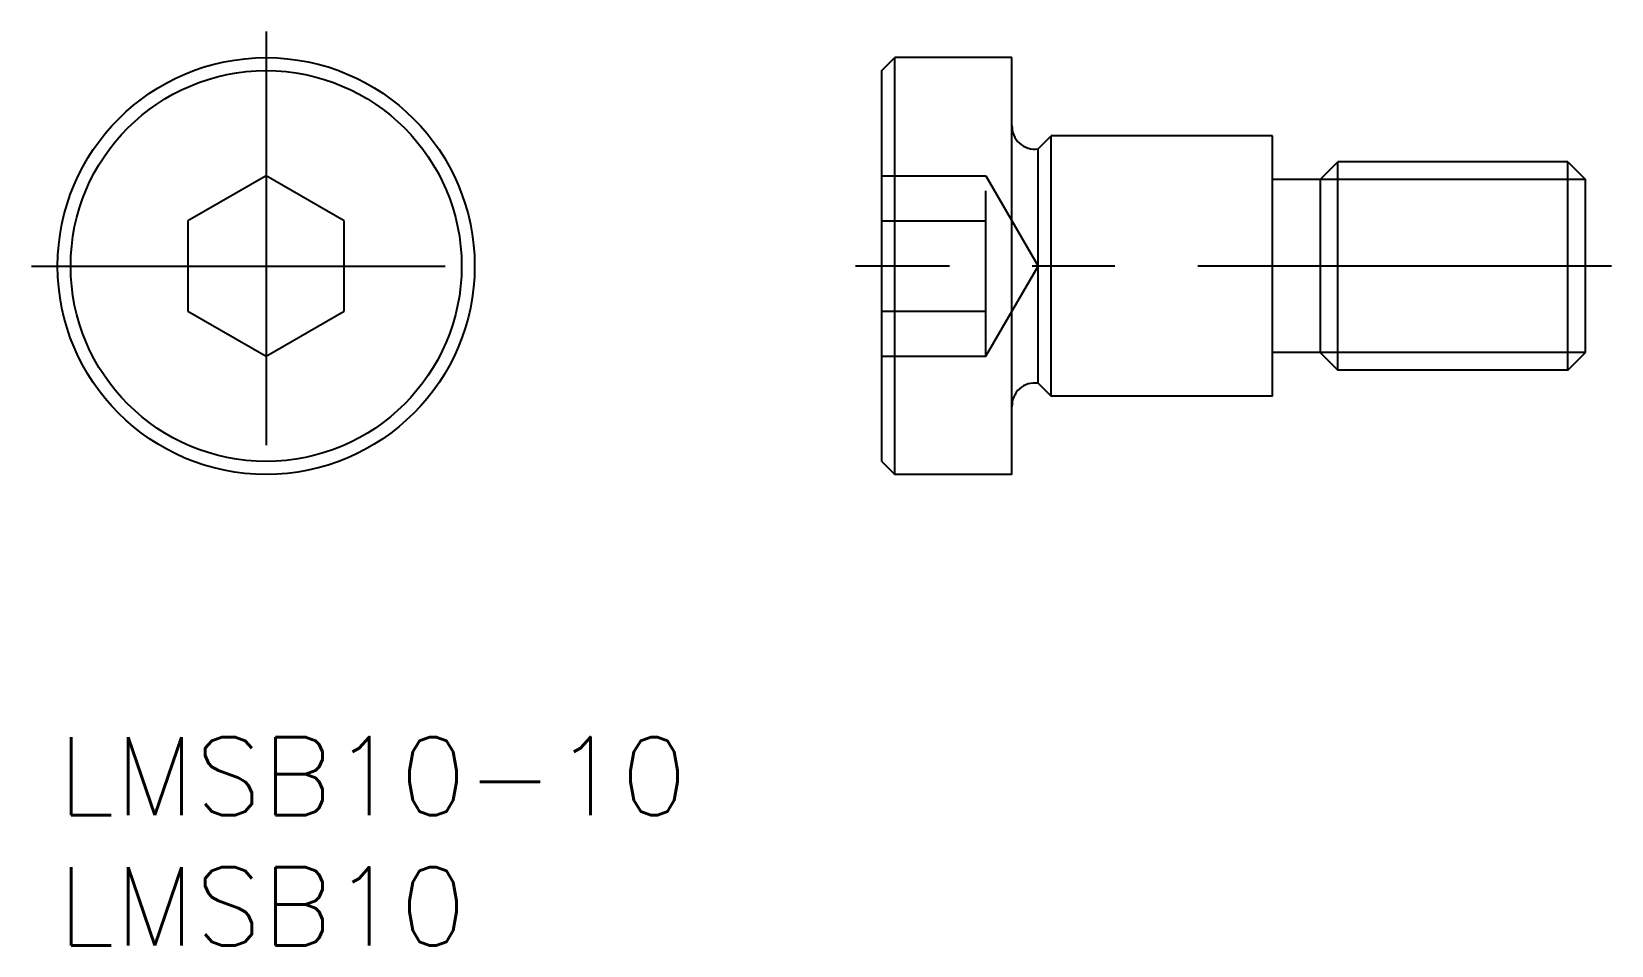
# Model space of a CAD drawing. Extents: x -1 to 59.6, y -8 to 27.1.
import ezdxf

# ---------------------------------------------------------------- set-up
doc = ezdxf.new("R2010")
doc.units = 0
doc.header["$LTSCALE"] = 0.5
doc.linetypes.add('CENTER', pattern=[50.8, 31.75, -6.35, 6.35, -6.35])
doc.linetypes.add('DASHED', pattern=[19.05, 12.7, -6.35])
for name, color, linetype in [('MSM_CENTER', 1, 'CENTER'), ('MSM_CONTINUOUS', 7, 'CONTINUOUS'), ('MSM_DASHED', 4, 'DASHED'), ('MSM_NARROW', 5, 'CONTINUOUS'), ('MSM_PART_NUMBER', 7, 'CONTINUOUS')]:
    doc.layers.add(name, color=color, linetype=linetype)
doc.styles.get("Standard").update_dxf_attribs({"font": 'txt.shx', "height": 3, "bigfont": 'bigfont.shx'})

msp = doc.modelspace()

# ---------------------------------------------------------------- linework, layer by layer
at = {"layer": 'MSM_CENTER'}
for p, q in [((8, 27.079), (8, 9.079)), ((-1, 18.079), (17, 18.079)), ((59.619, 18.079), (30.619, 18.079))]:
    msp.add_line(p, q, dxfattribs=at)
at = {"layer": 'MSM_CONTINUOUS'}
for p, q in [((31.619, 25.579), (32.119, 26.079)), ((32.119, 10.079), (32.119, 26.079)), ((36.619, 26.079), (32.119, 26.079)), ((36.619, 10.079), (36.619, 26.079)), ((31.619, 10.579), (31.619, 25.579)), ((37.618, 22.579), (38.118, 23.079)), ((46.619, 23.079), (38.118, 23.079)), ((38.118, 13.079), (38.118, 23.079)), ((46.619, 13.079), (46.619, 23.079)), ((37.618, 13.579), (37.618, 22.579)), ((48.443, 21.402), (49.119, 22.079)), ((57.943, 22.079), (49.119, 22.079)), ((49.119, 14.079), (49.119, 22.079)), ((57.943, 22.079), (58.619, 21.402)), ((57.943, 14.079), (57.943, 22.079)), ((8, 21.543), (5, 19.811)), ((11, 19.811), (8, 21.543)), ((48.443, 21.402), (46.619, 21.402)), ((48.443, 21.402), (48.443, 14.755)), ((58.619, 14.755), (58.619, 21.402)), ((5, 19.811), (5, 16.347)), ((11, 16.347), (11, 19.811)), ((5, 16.347), (8, 14.615)), ((8, 14.615), (11, 16.347)), ((48.443, 14.755), (46.619, 14.755)), ((48.443, 14.755), (49.119, 14.079)), ((57.943, 14.079), (58.619, 14.755)), ((57.943, 14.079), (49.119, 14.079)), ((37.618, 13.579), (38.118, 13.079)), ((46.619, 13.079), (38.118, 13.079)), ((31.619, 10.579), (32.119, 10.079)), ((36.619, 10.079), (32.119, 10.079))]:
    msp.add_line(p, q, dxfattribs=at)
for radius in [8, 7.5]:
    msp.add_circle((8, 18.079), radius, dxfattribs=at)
for centre, start, end in [((37.486, 23.437), 177.21135, 278.75921), ((37.486, 12.721), 81.24079, 182.78865)]:
    msp.add_arc(centre, 0.868, start, end, dxfattribs=at)
at = {"layer": 'MSM_DASHED'}
for p, q in [((31.619, 21.543), (35.619, 21.543)), ((35.619, 21.543), (37.619, 18.079)), ((35.619, 14.615), (35.619, 21.543)), ((31.619, 19.811), (35.619, 19.811)), ((35.619, 14.615), (37.619, 18.079)), ((31.619, 16.347), (35.619, 16.347)), ((31.619, 14.615), (35.619, 14.615))]:
    msp.add_line(p, q, dxfattribs=at)
at = {"layer": 'MSM_NARROW'}
for p, q in [((58.619, 21.402), (48.443, 21.402)), ((58.619, 14.755), (48.443, 14.755))]:
    msp.add_line(p, q, dxfattribs=at)

# ---------------------------------------------------------------- texts
at = {"layer": 'MSM_PART_NUMBER'}
for s, p in [('LMSB10-10', (0, -3)), ('LMSB10', (0, -8))]:
    msp.add_text(s, height=3, dxfattribs=at).set_placement(p)

doc.saveas('drawing.dxf')
